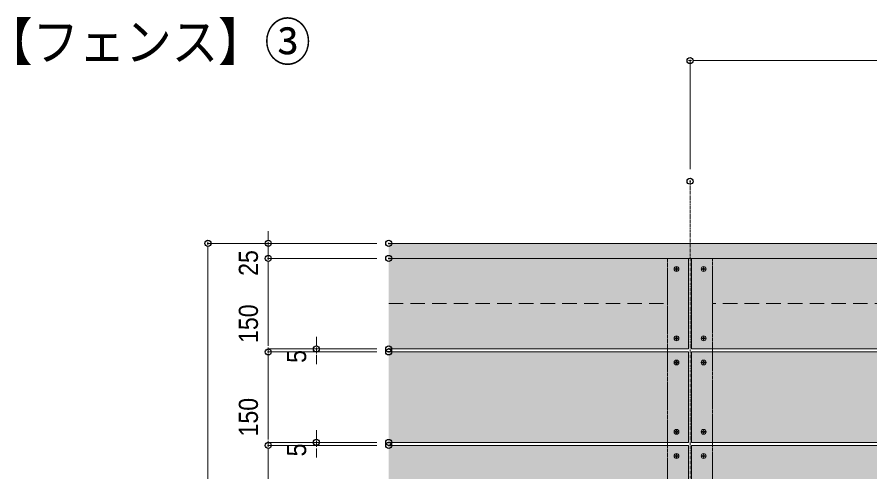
# Model space of a CAD drawing. Units: millimetres, scale not verified. Extents: x -8199 to 8201, y -2963 to 5056.
# Drawn here: x -4192 to -2777, y -1020 to -266 of the extents above; entities that cross this region are included whole.
import ezdxf
from ezdxf.enums import TextEntityAlignment as Align

# ---------------------------------------------------------------- set-up
doc = ezdxf.new("R2010")
doc.units = ezdxf.units.MM
doc.header["$LTSCALE"] = 20
doc.header["$PDMODE"] = 32
doc.header["$PDSIZE"] = 10
doc.linetypes.add('CHAIN1', pattern=[8, 5, -1, 1, -1])
doc.linetypes.add('DASHED1', pattern=[1.8, 1.2, -0.6])
for name, color, linetype, lineweight in [('0-1_一般', 4, 'Continuous', 9), ('0-2_寸法', 7, 'Continuous', 9), ('0-3_0', 7, 'Continuous', 9), ('0-B_ルーバー', 1, 'Continuous', 9)]:
    doc.layers.add(name, color=color, linetype=linetype, lineweight=lineweight)
doc.layers.add('0-4_Defpoints', color=7, linetype='Continuous')
doc.styles.add('Osaka', font='')
doc.styles.add('ＭＳ ゴシック', font='')
doc.styles.get('Osaka').set_extended_font_data('Osaka')
doc.styles.get('ＭＳ ゴシック').set_extended_font_data('MS Gothic')

# ---------------------------------------------------------------- blocks, each defined once
blk = doc.blocks.new('グループ-562-1')
at = {"layer": '0-1_一般'}
blk.add_line((-10.3, 19.2), (-7.1, 47.6), dxfattribs=at)
for points in [[(-19.2, -10.3), (-47.6, -7.1), (-47.6, 7.1), (-19.2, 10.3)], [(-7.1, 47.6), (7.1, 47.6), (10.3, 19.2)], [(19.2, 10.3), (47.6, 7.1), (47.6, -7.1), (19.2, -10.3)], [(10.3, -19.2), (7.1, -47.6), (-7.1, -47.6), (-10.3, -19.2)]]:
    blk.add_lwpolyline(points, dxfattribs=at)
blk.add_circle((0, 0), 82, dxfattribs=at)
for centre, start, end in [((-20.3, 20.3), 276.34019, 353.65981), ((20.3, 20.3), 186.34019, 263.65981), ((-20.3, -20.3), 6.34019, 83.65981), ((20.3, -20.3), 96.34019, 173.65981)]:
    blk.add_arc(centre, 10.1, start, end, dxfattribs=at)
blk = doc.blocks.new('Machine Screw (Metric)-81')
at = {"layer": '0-1_一般'}
blk.add_blockref('グループ-562-1', (0, 0), dxfattribs=at)
blk = doc.blocks.new('グループ-563-1')
at = {"layer": '0-1_一般'}
blk.add_line((-10.3, 19.2), (-7.1, 47.6), dxfattribs=at)
for points in [[(-19.2, -10.3), (-47.6, -7.1), (-47.6, 7.1), (-19.2, 10.3)], [(-7.1, 47.6), (7.1, 47.6), (10.3, 19.2)], [(19.2, 10.3), (47.6, 7.1), (47.6, -7.1), (19.2, -10.3)], [(10.3, -19.2), (7.1, -47.6), (-7.1, -47.6), (-10.3, -19.2)]]:
    blk.add_lwpolyline(points, dxfattribs=at)
blk.add_circle((0, 0), 82, dxfattribs=at)
for centre, start, end in [((-20.3, 20.3), 276.34019, 353.65981), ((20.3, 20.3), 186.34019, 263.65981), ((-20.3, -20.3), 6.34019, 83.65981), ((20.3, -20.3), 96.34019, 173.65981)]:
    blk.add_arc(centre, 10.1, start, end, dxfattribs=at)
blk = doc.blocks.new('Machine Screw (Metric)-82')
at = {"layer": '0-1_一般'}
blk.add_blockref('グループ-563-1', (0, 0), dxfattribs=at)
blk = doc.blocks.new('グループ-564-1')
at = {"layer": '0-1_一般'}
blk.add_line((-10.3, 19.2), (-7.1, 47.6), dxfattribs=at)
for points in [[(-19.2, -10.3), (-47.6, -7.1), (-47.6, 7.1), (-19.2, 10.3)], [(-7.1, 47.6), (7.1, 47.6), (10.3, 19.2)], [(19.2, 10.3), (47.6, 7.1), (47.6, -7.1), (19.2, -10.3)], [(10.3, -19.2), (7.1, -47.6), (-7.1, -47.6), (-10.3, -19.2)]]:
    blk.add_lwpolyline(points, dxfattribs=at)
blk.add_circle((0, 0), 82, dxfattribs=at)
for centre, start, end in [((-20.3, 20.3), 276.34019, 353.65981), ((20.3, 20.3), 186.34019, 263.65981), ((-20.3, -20.3), 6.34019, 83.65981), ((20.3, -20.3), 96.34019, 173.65981)]:
    blk.add_arc(centre, 10.1, start, end, dxfattribs=at)
blk = doc.blocks.new('Machine Screw (Metric)-83')
at = {"layer": '0-1_一般'}
blk.add_blockref('グループ-564-1', (0, 0), dxfattribs=at)
blk = doc.blocks.new('グループ-565-1')
at = {"layer": '0-1_一般'}
blk.add_line((-10.3, 19.2), (-7.1, 47.6), dxfattribs=at)
for points in [[(-19.2, -10.3), (-47.6, -7.1), (-47.6, 7.1), (-19.2, 10.3)], [(-7.1, 47.6), (7.1, 47.6), (10.3, 19.2)], [(19.2, 10.3), (47.6, 7.1), (47.6, -7.1), (19.2, -10.3)], [(10.3, -19.2), (7.1, -47.6), (-7.1, -47.6), (-10.3, -19.2)]]:
    blk.add_lwpolyline(points, dxfattribs=at)
blk.add_circle((0, 0), 82, dxfattribs=at)
for centre, start, end in [((-20.3, 20.3), 276.34019, 353.65981), ((20.3, 20.3), 186.34019, 263.65981), ((-20.3, -20.3), 6.34019, 83.65981), ((20.3, -20.3), 96.34019, 173.65981)]:
    blk.add_arc(centre, 10.1, start, end, dxfattribs=at)
blk = doc.blocks.new('Machine Screw (Metric)-84')
at = {"layer": '0-1_一般'}
blk.add_blockref('グループ-565-1', (0, 0), dxfattribs=at)
blk = doc.blocks.new('グループ-572-1')
at = {"layer": '0-1_一般'}
blk.add_line((-10.3, 19.2), (-7.1, 47.6), dxfattribs=at)
for points in [[(-19.2, -10.3), (-47.6, -7.1), (-47.6, 7.1), (-19.2, 10.3)], [(-7.1, 47.6), (7.1, 47.6), (10.3, 19.2)], [(19.2, 10.3), (47.6, 7.1), (47.6, -7.1), (19.2, -10.3)], [(10.3, -19.2), (7.1, -47.6), (-7.1, -47.6), (-10.3, -19.2)]]:
    blk.add_lwpolyline(points, dxfattribs=at)
blk.add_circle((0, 0), 82, dxfattribs=at)
for centre, start, end in [((-20.3, 20.3), 276.34019, 353.65981), ((20.3, 20.3), 186.34019, 263.65981), ((-20.3, -20.3), 6.34019, 83.65981), ((20.3, -20.3), 96.34019, 173.65981)]:
    blk.add_arc(centre, 10.1, start, end, dxfattribs=at)
blk = doc.blocks.new('Machine Screw (Metric)-91')
at = {"layer": '0-1_一般'}
blk.add_blockref('グループ-572-1', (0, 0), dxfattribs=at)
blk = doc.blocks.new('グループ-574-1')
at = {"layer": '0-1_一般'}
blk.add_line((-10.3, 19.2), (-7.1, 47.6), dxfattribs=at)
for points in [[(-19.2, -10.3), (-47.6, -7.1), (-47.6, 7.1), (-19.2, 10.3)], [(-7.1, 47.6), (7.1, 47.6), (10.3, 19.2)], [(19.2, 10.3), (47.6, 7.1), (47.6, -7.1), (19.2, -10.3)], [(10.3, -19.2), (7.1, -47.6), (-7.1, -47.6), (-10.3, -19.2)]]:
    blk.add_lwpolyline(points, dxfattribs=at)
blk.add_circle((0, 0), 82, dxfattribs=at)
for centre, start, end in [((-20.3, 20.3), 276.34019, 353.65981), ((20.3, 20.3), 186.34019, 263.65981), ((-20.3, -20.3), 6.34019, 83.65981), ((20.3, -20.3), 96.34019, 173.65981)]:
    blk.add_arc(centre, 10.1, start, end, dxfattribs=at)
blk = doc.blocks.new('Machine Screw (Metric)-93')
at = {"layer": '0-1_一般'}
blk.add_blockref('グループ-574-1', (0, 0), dxfattribs=at)
blk = doc.blocks.new('_DOT')
at = {"layer": '0-3_0'}
for p, q in [((-10, 0), (-20, 0)), ((-5, 0), (5, 0))]:
    blk.add_line(p, q, dxfattribs=at)
blk = doc.blocks.new('グループ-631-1')
at = {"layer": '0-1_一般', "linetype": 'DASHED1'}
blk.add_lwpolyline([(397728.4, -163561.6), (399228.4, -163561.6), (399228.4, -182061.6), (397728.4, -182061.6)], close=True, dxfattribs=at)
at = {"layer": '0-2_寸法', "linetype": 'CHAIN1'}
blk.add_line((398478.4, -161001.5), (398478.4, -201001.5), dxfattribs=at)
blk = doc.blocks.new('グループ-640-1')
at = {"layer": '0-1_一般'}
blk.add_line((-10.3, 19.2), (-7.1, 47.6), dxfattribs=at)
for points in [[(-19.2, -10.3), (-47.6, -7.1), (-47.6, 7.1), (-19.2, 10.3)], [(-7.1, 47.6), (7.1, 47.6), (10.3, 19.2)], [(19.2, 10.3), (47.6, 7.1), (47.6, -7.1), (19.2, -10.3)], [(10.3, -19.2), (7.1, -47.6), (-7.1, -47.6), (-10.3, -19.2)]]:
    blk.add_lwpolyline(points, dxfattribs=at)
blk.add_circle((0, 0), 82, dxfattribs=at)
for centre, start, end in [((-20.3, 20.3), 276.34019, 353.65981), ((20.3, 20.3), 186.34019, 263.65981), ((-20.3, -20.3), 6.34019, 83.65981), ((20.3, -20.3), 96.34019, 173.65981)]:
    blk.add_arc(centre, 10.1, start, end, dxfattribs=at)
blk = doc.blocks.new('Machine Screw (Metric)-139')
at = {"layer": '0-1_一般'}
blk.add_blockref('グループ-640-1', (0, 0), dxfattribs=at)
blk = doc.blocks.new('グループ-641-1')
at = {"layer": '0-1_一般'}
blk.add_line((-10.3, 19.2), (-7.1, 47.6), dxfattribs=at)
for points in [[(-19.2, -10.3), (-47.6, -7.1), (-47.6, 7.1), (-19.2, 10.3)], [(-7.1, 47.6), (7.1, 47.6), (10.3, 19.2)], [(19.2, 10.3), (47.6, 7.1), (47.6, -7.1), (19.2, -10.3)], [(10.3, -19.2), (7.1, -47.6), (-7.1, -47.6), (-10.3, -19.2)]]:
    blk.add_lwpolyline(points, dxfattribs=at)
blk.add_circle((0, 0), 82, dxfattribs=at)
for centre, start, end in [((-20.3, 20.3), 276.34019, 353.65981), ((20.3, 20.3), 186.34019, 263.65981), ((-20.3, -20.3), 6.34019, 83.65981), ((20.3, -20.3), 96.34019, 173.65981)]:
    blk.add_arc(centre, 10.1, start, end, dxfattribs=at)
blk = doc.blocks.new('Machine Screw (Metric)-140')
at = {"layer": '0-1_一般'}
blk.add_blockref('グループ-641-1', (0, 0), dxfattribs=at)
blk = doc.blocks.new('グループ-642-1')
at = {"layer": '0-1_一般'}
blk.add_line((-10.3, 19.2), (-7.1, 47.6), dxfattribs=at)
for points in [[(-19.2, -10.3), (-47.6, -7.1), (-47.6, 7.1), (-19.2, 10.3)], [(-7.1, 47.6), (7.1, 47.6), (10.3, 19.2)], [(19.2, 10.3), (47.6, 7.1), (47.6, -7.1), (19.2, -10.3)], [(10.3, -19.2), (7.1, -47.6), (-7.1, -47.6), (-10.3, -19.2)]]:
    blk.add_lwpolyline(points, dxfattribs=at)
blk.add_circle((0, 0), 82, dxfattribs=at)
for centre, start, end in [((-20.3, 20.3), 276.34019, 353.65981), ((20.3, 20.3), 186.34019, 263.65981), ((-20.3, -20.3), 6.34019, 83.65981), ((20.3, -20.3), 96.34019, 173.65981)]:
    blk.add_arc(centre, 10.1, start, end, dxfattribs=at)
blk = doc.blocks.new('Machine Screw (Metric)-141')
at = {"layer": '0-1_一般'}
blk.add_blockref('グループ-642-1', (0, 0), dxfattribs=at)
blk = doc.blocks.new('グループ-643-1')
at = {"layer": '0-1_一般'}
blk.add_line((-10.3, 19.2), (-7.1, 47.6), dxfattribs=at)
for points in [[(-19.2, -10.3), (-47.6, -7.1), (-47.6, 7.1), (-19.2, 10.3)], [(-7.1, 47.6), (7.1, 47.6), (10.3, 19.2)], [(19.2, 10.3), (47.6, 7.1), (47.6, -7.1), (19.2, -10.3)], [(10.3, -19.2), (7.1, -47.6), (-7.1, -47.6), (-10.3, -19.2)]]:
    blk.add_lwpolyline(points, dxfattribs=at)
blk.add_circle((0, 0), 82, dxfattribs=at)
for centre, start, end in [((-20.3, 20.3), 276.34019, 353.65981), ((20.3, 20.3), 186.34019, 263.65981), ((-20.3, -20.3), 6.34019, 83.65981), ((20.3, -20.3), 96.34019, 173.65981)]:
    blk.add_arc(centre, 10.1, start, end, dxfattribs=at)
blk = doc.blocks.new('Machine Screw (Metric)-142')
at = {"layer": '0-1_一般'}
blk.add_blockref('グループ-643-1', (0, 0), dxfattribs=at)
blk = doc.blocks.new('グループ-644-1')
at = {"layer": '0-1_一般'}
for p, q in [((397728.4, -166561.6), (397728.4, -166661.6)), ((399228.4, -166661.6), (399228.4, -166561.6))]:
    blk.add_line(p, q, dxfattribs=at)
blk = doc.blocks.new('グループ-645-1')
at = {"layer": '0-1_一般'}
for p, q in [((397728.4, -169661.6), (397728.4, -169761.6)), ((399228.4, -169761.6), (399228.4, -169661.6))]:
    blk.add_line(p, q, dxfattribs=at)

msp = doc.modelspace()

# ---------------------------------------------------------------- linework, layer by layer
at = {"layer": '0-1_一般', "linetype": 'CHAIN1'}
msp.add_line((-3575.34, -641.18), (-1354.89, -641.18), dxfattribs=at)
at = {"layer": '0-1_一般', "linetype": 'DASHED1'}
msp.add_lwpolyline([(-3575.34, -741.18), (-3112.84, -741.18), (-3112.84, -666.18), (-3575.34, -666.18)], dxfattribs=at)
msp.add_lwpolyline([(-3037.84, -741.18), (-3037.84, -666.18), (-2312.84, -666.18), (-2312.84, -741.18)], close=True, dxfattribs=at)
at = {"layer": '0-2_寸法'}
for p, q in [((-3075.34, -518.18), (-3075.34, -338.18)), ((-2285.35, -338.18), (-3065.32, -338.18)), ((-3775.34, -631.17), (-3775.34, -621.15)), ((-3595.34, -641.18), (-3875.34, -641.18)), ((-3595.34, -641.18), (-3775.34, -641.18)), ((-3775.34, -666.18), (-3775.34, -641.18)), ((-3875.34, -1731.17), (-3875.34, -651.2)), ((-3595.34, -666.18), (-3775.34, -666.18)), ((-3595.34, -666.18), (-3775.34, -666.18)), ((-3775.34, -676.2), (-3775.34, -686.21)), ((-3775.34, -806.17), (-3775.34, -676.2)), ((-3695.34, -806.17), (-3695.34, -796.15)), ((-3595.34, -816.18), (-3775.34, -816.18)), ((-3595.34, -816.18), (-3695.34, -816.18)), ((-3695.34, -821.18), (-3695.34, -816.18)), ((-3595.34, -821.18), (-3775.34, -821.18)), ((-3775.34, -961.17), (-3775.34, -831.2)), ((-3595.34, -821.18), (-3695.34, -821.18)), ((-3695.34, -831.2), (-3695.34, -841.21)), ((-3695.34, -961.17), (-3695.34, -951.15)), ((-3595.34, -971.18), (-3775.34, -971.18)), ((-3595.34, -976.18), (-3775.34, -976.18)), ((-3595.34, -971.18), (-3695.34, -971.18)), ((-3695.34, -976.18), (-3695.34, -971.18)), ((-3595.34, -976.18), (-3695.34, -976.18)), ((-3775.34, -1116.17), (-3775.34, -986.2)), ((-3695.34, -986.2), (-3695.34, -996.21))]:
    msp.add_line(p, q, dxfattribs=at)
at = {"layer": '0-4_Defpoints'}
for p in [(-3075.34, -338.18), (-3075.34, -538.18), (-3875.34, -641.18), (-3775.34, -641.18), (-3575.34, -641.18), (-3775.34, -666.18), (-3575.34, -666.18), (-3575.34, -666.18), (-3775.34, -821.18), (-3695.34, -816.18), (-3575.34, -816.18), (-3575.34, -816.18), (-3575.34, -821.18), (-3775.34, -976.18), (-3695.34, -971.18), (-3575.34, -971.18), (-3575.34, -971.18), (-3575.34, -976.18)]:
    msp.add_point(p, dxfattribs=at)
at = {"layer": '0-B_ルーバー'}
for points in [[(-3575.34, -666.18), (-2277.84, -666.18), (-2277.84, -641.18), (-3575.34, -641.18)], [(-3575.34, -816.18), (-3077.84, -816.18), (-3077.84, -666.18), (-3575.34, -666.18)], [(-3575.34, -971.18), (-3077.84, -971.18), (-3077.84, -821.18), (-3575.34, -821.18)], [(-3575.34, -1126.18), (-3077.84, -1126.18), (-3077.84, -976.18), (-3575.34, -976.18)]]:
    msp.add_lwpolyline(points, dxfattribs=at)
for points in [[(-3072.84, -816.18), (-3072.84, -666.18), (-1477.84, -666.18), (-1477.84, -816.18)], [(-3072.84, -971.18), (-3072.84, -821.18), (-1477.84, -821.18), (-1477.84, -971.18)], [(-3072.84, -1126.18), (-3072.84, -976.18), (-1477.84, -976.18), (-1477.84, -1126.18)]]:
    msp.add_lwpolyline(points, close=True, dxfattribs=at)
at = {"layer": '0-B_ルーバー', "color": 132}
for points in [[(-3575.34, -666.18), (-3575.34, -641.18), (-2277.84, -666.18), (-2277.84, -641.18)], [(-3575.34, -816.18), (-3575.34, -666.18), (-3077.84, -816.18), (-3077.84, -666.18)], [(-3072.84, -816.18), (-1477.84, -816.18), (-3072.84, -666.18), (-1477.84, -666.18)], [(-3575.34, -971.18), (-3575.34, -821.18), (-3077.84, -971.18), (-3077.84, -821.18)], [(-3072.84, -971.18), (-1477.84, -971.18), (-3072.84, -821.18), (-1477.84, -821.18)], [(-3575.34, -1126.18), (-3575.34, -976.18), (-3077.84, -1126.18), (-3077.84, -976.18)], [(-3072.84, -1126.18), (-1477.84, -1126.18), (-3072.84, -976.18), (-1477.84, -976.18)]]:
    msp.add_solid(points, dxfattribs=at)

# ---------------------------------------------------------------- block references
at = {"layer": '0-1_一般', "yscale": 0.05}
for name, p, xscale in [('グループ-631-1', (-22999.26, 7511.9), 0.05), ('Machine Screw (Metric)-141', (-3097.84, -683.68), -0.05), ('Machine Screw (Metric)-139', (-3052.84, -683.68), 0.05), ('Machine Screw (Metric)-142', (-3097.84, -798.68), -0.05), ('Machine Screw (Metric)-140', (-3052.84, -798.68), 0.05), ('グループ-644-1', (-22999.26, 7511.9), 0.05), ('Machine Screw (Metric)-83', (-3097.84, -838.68), -0.05), ('Machine Screw (Metric)-81', (-3052.84, -838.68), 0.05), ('Machine Screw (Metric)-84', (-3097.84, -953.68), -0.05), ('Machine Screw (Metric)-82', (-3052.84, -953.68), 0.05), ('グループ-645-1', (-22999.26, 7511.9), 0.05), ('Machine Screw (Metric)-93', (-3097.84, -993.68), -0.05), ('Machine Screw (Metric)-91', (-3052.84, -993.68), 0.05)]:
    msp.add_blockref(name, p, dxfattribs=dict(at, xscale=xscale))
at = {"layer": '0-2_寸法', "xscale": 0.5007446, "yscale": 0.5007446}
for p, rotation in [((-3075.34, -338.18), 180), ((-3775.34, -641.18), 270), ((-3875.34, -641.18), 90), ((-3775.34, -666.18), 90), ((-3775.34, -666.18), 90), ((-3775.34, -816.18), 270), ((-3695.34, -816.18), 270), ((-3775.34, -821.18), 90), ((-3695.34, -821.18), 90), ((-3775.34, -971.18), 270), ((-3695.34, -971.18), 270), ((-3775.34, -976.18), 90), ((-3695.34, -976.18), 90)]:
    msp.add_blockref('_DOT', p, dxfattribs=dict(at, rotation=rotation))

# ---------------------------------------------------------------- texts
at = {"layer": '0-1_一般', "color": 5, "style": 'ＭＳ ゴシック', "width": 0.9}
msp.add_text('【フェンス】③', height=62.69, dxfattribs=at).set_placement((-4243.36, -357.2), align=Align.BOTTOM_LEFT)
at = {"layer": '0-2_寸法', "style": 'Osaka', "width": 0.9}
for s, p in [('25', (-3782.84, -695.05)), ('150', (-3782.84, -806.34)), ('5', (-3702.84, -839.37)), ('150', (-3782.84, -961.34)), ('5', (-3702.84, -994.37))]:
    msp.add_text(s, height=31.82, rotation=90, dxfattribs=at).set_placement(p, align=Align.BOTTOM_LEFT)

doc.saveas('drawing.dxf')
